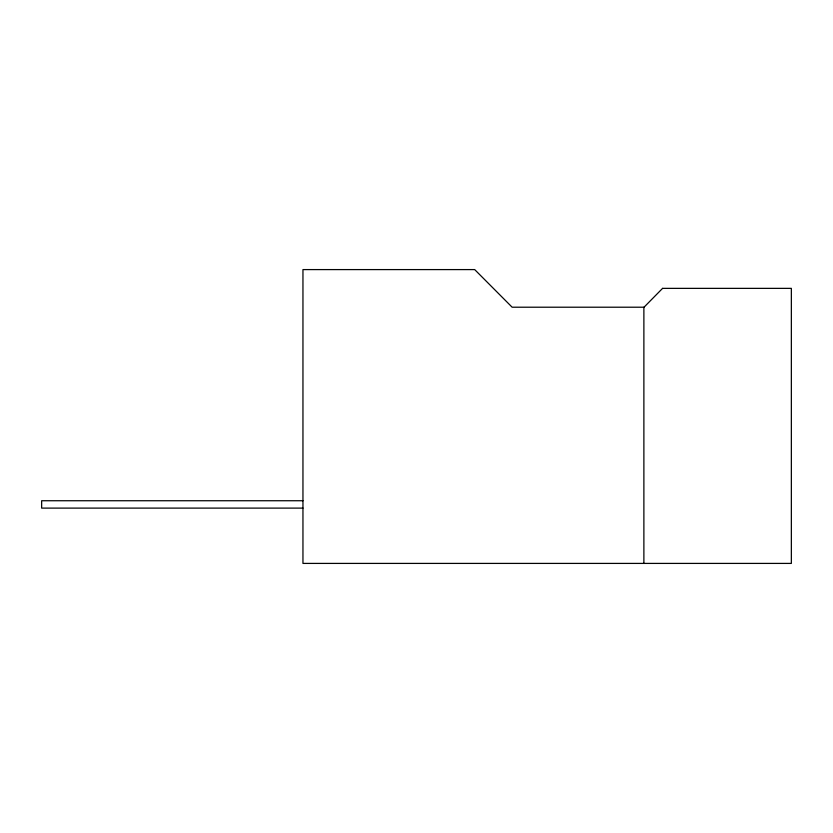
<?xml version="1.0" encoding="UTF-8"?>
<svg xmlns="http://www.w3.org/2000/svg" width="833" height="833" viewBox="0 0 833 833"><rect width="100%" height="100%" fill="white"/><g stroke="black" fill="none" stroke-linecap="round" stroke-linejoin="round"><path stroke-width="1.25" d="M302.952 500.737L41.65 500.737L41.65 508.109L302.952 508.109M643.878 307.21L643.878 563.41M662.579 288.364L644.034 307.21L512.139 307.21L474.695 269.59L302.952 269.59L302.952 563.41L791.35 563.41L791.35 288.364L662.579 288.364"/></g></svg>
